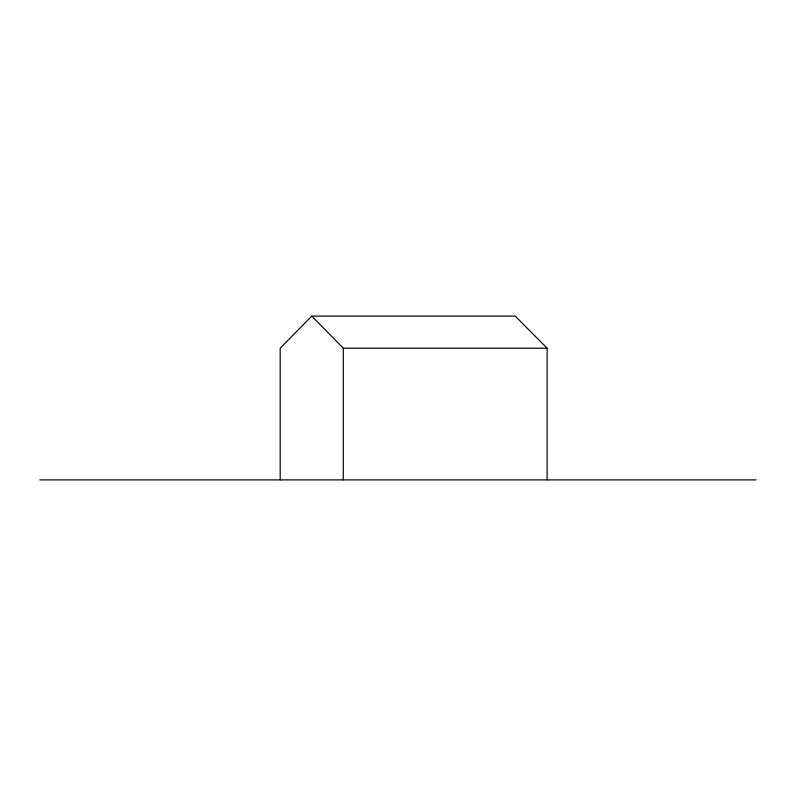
<?xml version="1.0" encoding="UTF-8"?>
<svg xmlns="http://www.w3.org/2000/svg" width="796" height="796" viewBox="0 0 796 796"><rect width="100%" height="100%" fill="white"/><g stroke="black" fill="none" stroke-linecap="round" stroke-linejoin="round"><path stroke-width="1.19" d="M547.131 479.889L547.131 348.2L515.241 316.111L311.753 316.111L280.192 348.2L280.192 479.889M311.753 316.111L343.305 348.2L547.131 348.2M39.8 479.889L756.2 479.889M343.305 348.2L343.305 479.889"/></g></svg>
